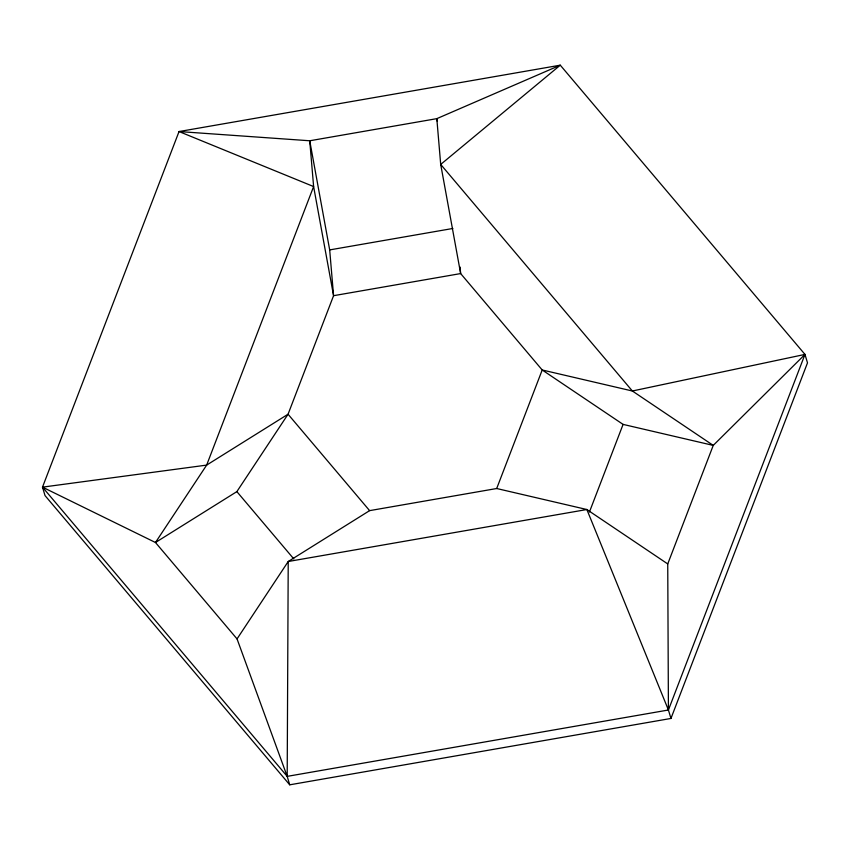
<?xml version="1.0" encoding="UTF-8"?>
<svg xmlns="http://www.w3.org/2000/svg" width="850" height="850" viewBox="0 0 850 850"><rect width="100%" height="100%" fill="white"/><g stroke="black" fill="none" stroke-linecap="round" stroke-linejoin="round"><path stroke-width="1.27" d="M289.723 784.816L287.194 776.369L288.224 561.51L369.612 510.638L496.697 488.516L586.861 509.522L667.739 563.933L668.419 710.005L670.958 718.452L289.723 784.816L45.029 495.582L42.5 487.146L179.042 131.548L560.278 65.184L804.971 354.418L807.5 362.854L670.958 718.452M496.697 488.516L542.204 369.984L460.647 273.572L440.704 164.433L436.815 118.649L560.278 65.184L440.704 164.433L632.368 391L713.246 445.4L667.739 563.933M589.422 512.051L623.082 424.394L542.204 369.984L632.368 391L804.971 354.418L668.419 710.005L287.194 776.369L42.5 487.146L206.656 465.099L288.054 414.226L333.572 295.694L329.683 249.911L309.74 140.771L179.042 131.548L313.618 186.554L333.572 295.694L460.647 273.572L460.094 267.038M42.5 487.146L155.476 542.502L236.863 491.619L288.054 414.226L369.612 510.638M287.194 776.369L237.044 638.913L288.224 561.51L586.861 509.522L668.419 710.005M804.971 354.418L713.246 445.4L623.082 424.394M329.683 249.911L452.869 228.469M236.863 491.619L293.792 558.907M237.044 638.913L155.476 542.502L206.656 465.099L313.618 186.554L309.74 140.771L436.815 118.649L437.293 121.252"/></g></svg>
